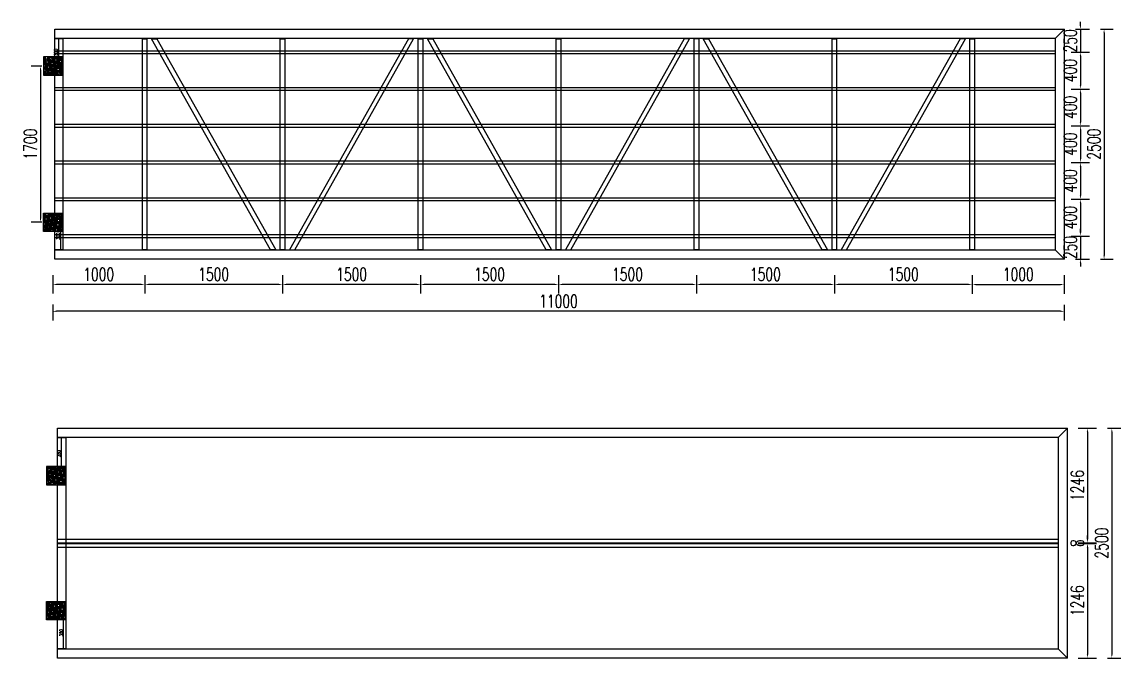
# Model space of a CAD drawing. Extents: x -18540 to 926017, y -610001 to -56924.
# Drawn here: x -8952 to 3000, y -543248 to -536326 of the extents above; entities that cross this region are included whole.
import ezdxf

# ---------------------------------------------------------------- set-up
doc = ezdxf.new("R2010")
doc.units = 0
doc.header["$LTSCALE"] = 10
doc.header["$MEASUREMENT"] = 0
for name, color, linetype in [('BJ02', 2, 'Continuous'), ('W-STEEL_FRAME钢架', 3, 'Continuous'), ('W-STEEL_KEEL钢龙骨', 5, 'Continuous'), ('浮箱U槽', 5, 'Continuous')]:
    doc.layers.add(name, color=color, linetype=linetype)
doc.styles.add('STANDARD_T3', font='simplex.shx', dxfattribs={"width": 0.7, "bigfont": 'gbcbig.shx'})
doc.dimstyles.new('W&&10', dxfattribs={"dimtxt": 35, "dimasz": 10, "dimexe": 25, "dimexo": 30, "dimgap": 10, "dimtad": 1, "dimdec": 0, "dimzin": 0, "dimdsep": 46, "dimtxsty": 'STANDARD_T3', "dimcen": 0.09, "dimclrd": 1, "dimclre": 1, "dimclrt": 7, "dimazin": 2, "dimtfac": 1, "dimtdec": 0, "dimtix": 1, "dimtmove": 2, "dimatfit": 3, "dimfxl": 100, "dimtolj": 1, "dimtzin": 0, "dimarcsym": 0})
doc.dimstyles.new('W&&40', dxfattribs={"dimtxt": 140, "dimasz": 40, "dimexe": 100, "dimexo": 120, "dimgap": 40, "dimtad": 1, "dimdec": 0, "dimzin": 0, "dimdsep": 46, "dimtxsty": 'STANDARD_T3', "dimcen": 0.09, "dimclrd": 1, "dimclre": 1, "dimclrt": 7, "dimazin": 2, "dimtfac": 1, "dimtdec": 0, "dimtix": 1, "dimtmove": 2, "dimatfit": 3, "dimfxl": 100, "dimtolj": 1, "dimtzin": 0, "dimarcsym": 0})

# ---------------------------------------------------------------- blocks, each defined once
blk = doc.blocks.new('01')
h = blk.add_hatch()
h.set_pattern_fill('HOUND', color=77, scale=5)
h.set_pattern_definition([(0, (0, 0), (31.75, 7.9375), [127, -63.5]), (90, (0, 0), (-7.9375, -31.75), [127, -63.5])])
h.paths.add_polyline_path([(50227, 12928), (50227, 12728), (50427, 12728), (50427, 12928)])
h.paths.add_polyline_path([(50382, 12893, -1), (50402, 12893, -1)], flags=16)
h.paths.add_polyline_path([(50252, 12893, -1), (50272, 12893, -1)], flags=16)
h.paths.add_polyline_path([(50402, 12763, -1), (50382, 12763, -1)], flags=16)
h.paths.add_polyline_path([(50272, 12763, -1), (50252, 12763, -1)], flags=16)
at = {"color": 251}
blk.add_lwpolyline([(50227, 12928), (50427, 12928), (50427, 12728), (50227, 12728)], close=True, dxfattribs=at)
at = {"color": 6}
for centre in [(50262, 12893), (50392, 12893), (50262, 12763), (50392, 12763)]:
    blk.add_circle(centre, 10, dxfattribs=at)
blk = doc.blocks.new('*D1656')
at = {"color": 1, "lineweight": -2, "transparency": 16777216}
for p, q in [((627658, 51650), (627648, 51650)), ((627673, 51360), (627673, 51640)), ((627683, 51350), (627698, 51350))]:
    blk.add_line(p, q, dxfattribs=at)
at = {"color": 1, "transparency": 16777216}
for points in [[(627671, 51640), (627674, 51640), (627673, 51650)], [(627671, 51360), (627674, 51360), (627673, 51350)]]:
    blk.add_solid(points, dxfattribs=at)
at = {"layer": 'Defpoints', "color": 0, "transparency": 16777216}
for p in [(627673, 51650), (627688, 51650), (627653, 51350)]:
    blk.add_point(p, dxfattribs=at)
at = {"color": 7, "transparency": 16777216, "insert": (627645, 51500), "char_height": 35, "attachment_point": 5, "rotation": 90, "style": 'STANDARD_T3'}
blk.add_mtext('\\A1;300', dxfattribs=at)
blk = doc.blocks.new('*D1655')
at = {"color": 1, "lineweight": -2, "transparency": 16777216}
for p, q in [((627623, 53650), (627623, 53650)), ((627648, 53640), (627648, 53361)), ((627658, 53351), (627623, 53351))]:
    blk.add_line(p, q, dxfattribs=at)
at = {"color": 1, "transparency": 16777216}
for points in [[(627646, 53640), (627650, 53640), (627648, 53650)], [(627646, 53361), (627650, 53361), (627648, 53351)]]:
    blk.add_solid(points, dxfattribs=at)
at = {"layer": 'Defpoints', "color": 0, "transparency": 16777216}
for p in [(627653, 53650), (627648, 53351), (627688, 53351)]:
    blk.add_point(p, dxfattribs=at)
at = {"color": 7, "transparency": 16777216, "insert": (627620, 53500), "char_height": 35, "attachment_point": 5, "rotation": 90, "style": 'STANDARD_T3'}
blk.add_mtext('\\A1;300', dxfattribs=at)
blk = doc.blocks.new('*D747')
at = {"color": 1, "lineweight": -2, "transparency": 16777216}
for p, q in [((-8499, -543138), (-8499, -542808)), ((-8489, -542798), (-8474, -542798)), ((-8489, -543148), (-8474, -543148))]:
    blk.add_line(p, q, dxfattribs=at)
at = {"color": 1, "transparency": 16777216}
for points in [[(-8500, -542808), (-8497, -542808), (-8499, -542798)], [(-8500, -543138), (-8497, -543138), (-8499, -543148)]]:
    blk.add_solid(points, dxfattribs=at)
at = {"layer": 'Defpoints', "color": 0, "transparency": 16777216}
for p in [(-8519, -542798), (-8499, -542798), (-8519, -543148)]:
    blk.add_point(p, dxfattribs=at)
at = {"color": 7, "transparency": 16777216, "insert": (-8526, -542973), "char_height": 35, "attachment_point": 5, "rotation": 90, "style": 'STANDARD_T3'}
blk.add_mtext('\\A1;350', dxfattribs=at)
blk = doc.blocks.new('*D748')
at = {"color": 1, "lineweight": -2, "transparency": 16777216}
for p, q in [((-8549, -540848), (-8549, -540848)), ((-8524, -540858), (-8524, -541188)), ((-8549, -541198), (-8549, -541198))]:
    blk.add_line(p, q, dxfattribs=at)
at = {"color": 1, "transparency": 16777216}
for points in [[(-8525, -540858), (-8522, -540858), (-8524, -540848)], [(-8525, -541188), (-8522, -541188), (-8524, -541198)]]:
    blk.add_solid(points, dxfattribs=at)
at = {"layer": 'Defpoints', "color": 0, "transparency": 16777216}
for p in [(-8519, -540848), (-8524, -541198), (-8519, -541198)]:
    blk.add_point(p, dxfattribs=at)
at = {"color": 7, "transparency": 16777216, "insert": (-8551, -541023), "char_height": 35, "attachment_point": 5, "rotation": 90, "style": 'STANDARD_T3'}
blk.add_mtext('\\A1;350', dxfattribs=at)
blk = doc.blocks.new('*D749')
at = {"layer": 'Defpoints', "color": 0, "transparency": 16777216}
for p in [(2384, -536406), (2284, -536656), (2558, -536656)]:
    blk.add_point(p, dxfattribs=at)
at = {"layer": '浮箱U槽', "color": 1, "lineweight": -2, "transparency": 16777216}
for p, q in [((2558, -536366), (2558, -536326)), ((2504, -536406), (2658, -536406)), ((2558, -536406), (2558, -536656)), ((2458, -536656), (2658, -536656)), ((2558, -536696), (2558, -536736))]:
    blk.add_line(p, q, dxfattribs=at)
at = {"layer": '浮箱U槽', "color": 1, "transparency": 16777216}
for points in [[(2552, -536366), (2565, -536366), (2558, -536406)], [(2552, -536696), (2565, -536696), (2558, -536656)]]:
    blk.add_solid(points, dxfattribs=at)
at = {"layer": '浮箱U槽', "color": 7, "transparency": 16777216, "insert": (2448, -536531), "char_height": 140, "attachment_point": 5, "rotation": 90, "style": 'STANDARD_T3'}
blk.add_mtext('\\A1;250', dxfattribs=at)
blk = doc.blocks.new('*D750')
at = {"layer": 'Defpoints', "color": 0, "transparency": 16777216}
for p in [(2284, -536656), (2284, -537056), (2558, -537056)]:
    blk.add_point(p, dxfattribs=at)
at = {"layer": '浮箱U槽', "color": 1, "lineweight": -2, "transparency": 16777216}
for p, q in [((2458, -536656), (2658, -536656)), ((2558, -536696), (2558, -537016)), ((2458, -537056), (2658, -537056))]:
    blk.add_line(p, q, dxfattribs=at)
at = {"layer": '浮箱U槽', "color": 1, "transparency": 16777216}
for points in [[(2552, -536696), (2565, -536696), (2558, -536656)], [(2552, -537016), (2565, -537016), (2558, -537056)]]:
    blk.add_solid(points, dxfattribs=at)
at = {"layer": '浮箱U槽', "color": 7, "transparency": 16777216, "insert": (2448, -536856), "char_height": 140, "attachment_point": 5, "rotation": 90, "style": 'STANDARD_T3'}
blk.add_mtext('\\A1;400', dxfattribs=at)
blk = doc.blocks.new('*D751')
at = {"layer": 'Defpoints', "color": 0, "transparency": 16777216}
for p in [(2284, -537056), (2284, -537456), (2558, -537456)]:
    blk.add_point(p, dxfattribs=at)
at = {"layer": '浮箱U槽', "color": 1, "lineweight": -2, "transparency": 16777216}
for p, q in [((2458, -537056), (2658, -537056)), ((2558, -537096), (2558, -537416)), ((2458, -537456), (2658, -537456))]:
    blk.add_line(p, q, dxfattribs=at)
at = {"layer": '浮箱U槽', "color": 1, "transparency": 16777216}
for points in [[(2552, -537096), (2565, -537096), (2558, -537056)], [(2552, -537416), (2565, -537416), (2558, -537456)]]:
    blk.add_solid(points, dxfattribs=at)
at = {"layer": '浮箱U槽', "color": 7, "transparency": 16777216, "insert": (2448, -537256), "char_height": 140, "attachment_point": 5, "rotation": 90, "style": 'STANDARD_T3'}
blk.add_mtext('\\A1;400', dxfattribs=at)
blk = doc.blocks.new('*D752')
at = {"layer": 'Defpoints', "color": 0, "transparency": 16777216}
for p in [(2284, -537456), (2284, -537856), (2558, -537856)]:
    blk.add_point(p, dxfattribs=at)
at = {"layer": '浮箱U槽', "color": 1, "lineweight": -2, "transparency": 16777216}
for p, q in [((2458, -537456), (2658, -537456)), ((2558, -537496), (2558, -537816)), ((2458, -537856), (2658, -537856))]:
    blk.add_line(p, q, dxfattribs=at)
at = {"layer": '浮箱U槽', "color": 1, "transparency": 16777216}
for points in [[(2552, -537496), (2565, -537496), (2558, -537456)], [(2552, -537816), (2565, -537816), (2558, -537856)]]:
    blk.add_solid(points, dxfattribs=at)
at = {"layer": '浮箱U槽', "color": 7, "transparency": 16777216, "insert": (2448, -537656), "char_height": 140, "attachment_point": 5, "rotation": 90, "style": 'STANDARD_T3'}
blk.add_mtext('\\A1;400', dxfattribs=at)
blk = doc.blocks.new('*D753')
at = {"layer": 'Defpoints', "color": 0, "transparency": 16777216}
for p in [(2284, -537856), (2284, -538256), (2558, -538256)]:
    blk.add_point(p, dxfattribs=at)
at = {"layer": '浮箱U槽', "color": 1, "lineweight": -2, "transparency": 16777216}
for p, q in [((2458, -537856), (2658, -537856)), ((2558, -537896), (2558, -538216)), ((2458, -538256), (2658, -538256))]:
    blk.add_line(p, q, dxfattribs=at)
at = {"layer": '浮箱U槽', "color": 1, "transparency": 16777216}
for points in [[(2552, -537896), (2565, -537896), (2558, -537856)], [(2552, -538216), (2565, -538216), (2558, -538256)]]:
    blk.add_solid(points, dxfattribs=at)
at = {"layer": '浮箱U槽', "color": 7, "transparency": 16777216, "insert": (2448, -538056), "char_height": 140, "attachment_point": 5, "rotation": 90, "style": 'STANDARD_T3'}
blk.add_mtext('\\A1;400', dxfattribs=at)
blk = doc.blocks.new('*D754')
at = {"layer": 'Defpoints', "color": 0, "transparency": 16777216}
for p in [(2284, -538256), (2284, -538656), (2558, -538656)]:
    blk.add_point(p, dxfattribs=at)
at = {"layer": '浮箱U槽', "color": 1, "lineweight": -2, "transparency": 16777216}
for p, q in [((2458, -538256), (2658, -538256)), ((2558, -538296), (2558, -538616)), ((2458, -538656), (2658, -538656))]:
    blk.add_line(p, q, dxfattribs=at)
at = {"layer": '浮箱U槽', "color": 1, "transparency": 16777216}
for points in [[(2552, -538296), (2565, -538296), (2558, -538256)], [(2552, -538616), (2565, -538616), (2558, -538656)]]:
    blk.add_solid(points, dxfattribs=at)
at = {"layer": '浮箱U槽', "color": 7, "transparency": 16777216, "insert": (2448, -538456), "char_height": 140, "attachment_point": 5, "rotation": 90, "style": 'STANDARD_T3'}
blk.add_mtext('\\A1;400', dxfattribs=at)
blk = doc.blocks.new('*D755')
at = {"layer": 'Defpoints', "color": 0, "transparency": 16777216}
for p in [(2284, -538656), (2384, -538906), (2558, -538906)]:
    blk.add_point(p, dxfattribs=at)
at = {"layer": '浮箱U槽', "color": 1, "lineweight": -2, "transparency": 16777216}
for p, q in [((2458, -538656), (2658, -538656)), ((2558, -538616), (2558, -538576)), ((2558, -538656), (2558, -538906)), ((2504, -538906), (2658, -538906)), ((2558, -538946), (2558, -538986))]:
    blk.add_line(p, q, dxfattribs=at)
at = {"layer": '浮箱U槽', "color": 1, "transparency": 16777216}
for points in [[(2552, -538616), (2565, -538616), (2558, -538656)], [(2552, -538946), (2565, -538946), (2558, -538906)]]:
    blk.add_solid(points, dxfattribs=at)
at = {"layer": '浮箱U槽', "color": 7, "transparency": 16777216, "insert": (2448, -538781), "char_height": 140, "attachment_point": 5, "rotation": 90, "style": 'STANDARD_T3'}
blk.add_mtext('\\A1;250', dxfattribs=at)
blk = doc.blocks.new('*D756')
at = {"layer": 'Defpoints', "color": 0, "transparency": 16777216}
for p in [(2658, -536406), (2658, -538906), (2816, -538906)]:
    blk.add_point(p, dxfattribs=at)
at = {"layer": '浮箱U槽', "color": 1, "lineweight": -2, "transparency": 16777216}
for p, q in [((2778, -536406), (2916, -536406)), ((2816, -536446), (2816, -538866)), ((2778, -538906), (2916, -538906))]:
    blk.add_line(p, q, dxfattribs=at)
at = {"layer": '浮箱U槽', "color": 1, "transparency": 16777216}
for points in [[(2809, -536446), (2823, -536446), (2816, -536406)], [(2809, -538866), (2823, -538866), (2816, -538906)]]:
    blk.add_solid(points, dxfattribs=at)
at = {"layer": '浮箱U槽', "color": 7, "transparency": 16777216, "insert": (2706, -537656), "char_height": 140, "attachment_point": 5, "rotation": 90, "style": 'STANDARD_T3'}
blk.add_mtext('\\A1;2500', dxfattribs=at)
blk = doc.blocks.new('*D757')
at = {"layer": 'Defpoints', "color": 0, "transparency": 16777216}
for p in [(-117, -538806), (1383, -538806), (-117, -539182)]:
    blk.add_point(p, dxfattribs=at)
at = {"layer": '浮箱U槽', "color": 1, "lineweight": -2, "transparency": 16777216}
for p, q in [((-117, -539082), (-117, -539282)), ((1383, -539082), (1383, -539282)), ((1343, -539182), (-77, -539182))]:
    blk.add_line(p, q, dxfattribs=at)
at = {"layer": '浮箱U槽', "color": 1, "transparency": 16777216}
for points in [[(-77, -539176), (-77, -539189), (-117, -539182)], [(1343, -539176), (1343, -539189), (1383, -539182)]]:
    blk.add_solid(points, dxfattribs=at)
at = {"layer": '浮箱U槽', "color": 7, "transparency": 16777216, "insert": (633, -539072), "char_height": 140, "attachment_point": 5, "style": 'STANDARD_T3'}
blk.add_mtext('\\A1;1500', dxfattribs=at)
blk = doc.blocks.new('*D758')
at = {"layer": 'Defpoints', "color": 0, "transparency": 16777216}
for p in [(-1617, -538806), (-117, -538806), (-1617, -539182)]:
    blk.add_point(p, dxfattribs=at)
at = {"layer": '浮箱U槽', "color": 1, "lineweight": -2, "transparency": 16777216}
for p, q in [((-1617, -539082), (-1617, -539282)), ((-117, -539082), (-117, -539282)), ((-157, -539182), (-1577, -539182))]:
    blk.add_line(p, q, dxfattribs=at)
at = {"layer": '浮箱U槽', "color": 1, "transparency": 16777216}
for points in [[(-1577, -539176), (-1577, -539189), (-1617, -539182)], [(-157, -539176), (-157, -539189), (-117, -539182)]]:
    blk.add_solid(points, dxfattribs=at)
at = {"layer": '浮箱U槽', "color": 7, "transparency": 16777216, "insert": (-867, -539072), "char_height": 140, "attachment_point": 5, "style": 'STANDARD_T3'}
blk.add_mtext('\\A1;1500', dxfattribs=at)
blk = doc.blocks.new('*D759')
at = {"layer": 'Defpoints', "color": 0, "transparency": 16777216}
for p in [(-3117, -538806), (-1617, -538806), (-3117, -539182)]:
    blk.add_point(p, dxfattribs=at)
at = {"layer": '浮箱U槽', "color": 1, "lineweight": -2, "transparency": 16777216}
for p, q in [((-3117, -539082), (-3117, -539282)), ((-1617, -539082), (-1617, -539282)), ((-1657, -539182), (-3077, -539182))]:
    blk.add_line(p, q, dxfattribs=at)
at = {"layer": '浮箱U槽', "color": 1, "transparency": 16777216}
for points in [[(-3077, -539176), (-3077, -539189), (-3117, -539182)], [(-1657, -539176), (-1657, -539189), (-1617, -539182)]]:
    blk.add_solid(points, dxfattribs=at)
at = {"layer": '浮箱U槽', "color": 7, "transparency": 16777216, "insert": (-2367, -539072), "char_height": 140, "attachment_point": 5, "style": 'STANDARD_T3'}
blk.add_mtext('\\A1;1500', dxfattribs=at)
blk = doc.blocks.new('*D760')
at = {"layer": 'Defpoints', "color": 0, "transparency": 16777216}
for p in [(-4617, -538806), (-3117, -538806), (-4617, -539182)]:
    blk.add_point(p, dxfattribs=at)
at = {"layer": '浮箱U槽', "color": 1, "lineweight": -2, "transparency": 16777216}
for p, q in [((-4617, -539082), (-4617, -539282)), ((-3117, -539082), (-3117, -539282)), ((-3157, -539182), (-4577, -539182))]:
    blk.add_line(p, q, dxfattribs=at)
at = {"layer": '浮箱U槽', "color": 1, "transparency": 16777216}
for points in [[(-4577, -539176), (-4577, -539189), (-4617, -539182)], [(-3157, -539176), (-3157, -539189), (-3117, -539182)]]:
    blk.add_solid(points, dxfattribs=at)
at = {"layer": '浮箱U槽', "color": 7, "transparency": 16777216, "insert": (-3867, -539072), "char_height": 140, "attachment_point": 5, "style": 'STANDARD_T3'}
blk.add_mtext('\\A1;1500', dxfattribs=at)
blk = doc.blocks.new('*D761')
at = {"layer": 'Defpoints', "color": 0, "transparency": 16777216}
for p in [(-6117, -538806), (-4617, -538806), (-6117, -539182)]:
    blk.add_point(p, dxfattribs=at)
at = {"layer": '浮箱U槽', "color": 1, "lineweight": -2, "transparency": 16777216}
for p, q in [((-6117, -539082), (-6117, -539282)), ((-4617, -539082), (-4617, -539282)), ((-4657, -539182), (-6077, -539182))]:
    blk.add_line(p, q, dxfattribs=at)
at = {"layer": '浮箱U槽', "color": 1, "transparency": 16777216}
for points in [[(-6077, -539176), (-6077, -539189), (-6117, -539182)], [(-4657, -539176), (-4657, -539189), (-4617, -539182)]]:
    blk.add_solid(points, dxfattribs=at)
at = {"layer": '浮箱U槽', "color": 7, "transparency": 16777216, "insert": (-5367, -539072), "char_height": 140, "attachment_point": 5, "style": 'STANDARD_T3'}
blk.add_mtext('\\A1;1500', dxfattribs=at)
blk = doc.blocks.new('*D762')
at = {"layer": 'Defpoints', "color": 0, "transparency": 16777216}
for p in [(-7617, -538806), (-6117, -538806), (-7617, -539182)]:
    blk.add_point(p, dxfattribs=at)
at = {"layer": '浮箱U槽', "color": 1, "lineweight": -2, "transparency": 16777216}
for p, q in [((-7617, -539082), (-7617, -539282)), ((-6117, -539082), (-6117, -539282)), ((-6157, -539182), (-7577, -539182))]:
    blk.add_line(p, q, dxfattribs=at)
at = {"layer": '浮箱U槽', "color": 1, "transparency": 16777216}
for points in [[(-7577, -539176), (-7577, -539189), (-7617, -539182)], [(-6157, -539176), (-6157, -539189), (-6117, -539182)]]:
    blk.add_solid(points, dxfattribs=at)
at = {"layer": '浮箱U槽', "color": 7, "transparency": 16777216, "insert": (-6867, -539072), "char_height": 140, "attachment_point": 5, "style": 'STANDARD_T3'}
blk.add_mtext('\\A1;1500', dxfattribs=at)
blk = doc.blocks.new('*D763')
at = {"layer": 'Defpoints', "color": 0, "transparency": 16777216}
for p in [(-8617, -538806), (-7617, -538806), (-8617, -539182)]:
    blk.add_point(p, dxfattribs=at)
at = {"layer": '浮箱U槽', "color": 1, "lineweight": -2, "transparency": 16777216}
for p, q in [((-8617, -539082), (-8617, -539282)), ((-7617, -539082), (-7617, -539282)), ((-7657, -539182), (-8577, -539182))]:
    blk.add_line(p, q, dxfattribs=at)
at = {"layer": '浮箱U槽', "color": 1, "transparency": 16777216}
for points in [[(-8577, -539176), (-8577, -539189), (-8617, -539182)], [(-7657, -539176), (-7657, -539189), (-7617, -539182)]]:
    blk.add_solid(points, dxfattribs=at)
at = {"layer": '浮箱U槽', "color": 7, "transparency": 16777216, "insert": (-8117, -539072), "char_height": 140, "attachment_point": 5, "style": 'STANDARD_T3'}
blk.add_mtext('\\A1;1000', dxfattribs=at)
blk = doc.blocks.new('*D764')
at = {"layer": 'Defpoints', "color": 0, "transparency": 16777216}
for p in [(1383, -538806), (2383, -538906), (2383, -539183)]:
    blk.add_point(p, dxfattribs=at)
at = {"layer": '浮箱U槽', "color": 1, "lineweight": -2, "transparency": 16777216}
for p, q in [((1383, -539083), (1383, -539283)), ((2383, -539083), (2383, -539283)), ((1423, -539183), (2343, -539183))]:
    blk.add_line(p, q, dxfattribs=at)
at = {"layer": '浮箱U槽', "color": 1, "transparency": 16777216}
for points in [[(1423, -539176), (1423, -539189), (1383, -539183)], [(2343, -539176), (2343, -539189), (2383, -539183)]]:
    blk.add_solid(points, dxfattribs=at)
at = {"layer": '浮箱U槽', "color": 7, "transparency": 16777216, "insert": (1883, -539073), "char_height": 140, "attachment_point": 5, "style": 'STANDARD_T3'}
blk.add_mtext('\\A1;1000', dxfattribs=at)
blk = doc.blocks.new('*D765')
at = {"layer": 'Defpoints', "color": 0, "transparency": 16777216}
for p in [(-8617, -539282), (2383, -539283), (-8617, -539475)]:
    blk.add_point(p, dxfattribs=at)
at = {"layer": '浮箱U槽', "color": 1, "lineweight": -2, "transparency": 16777216}
for p, q in [((-8617, -539402), (-8617, -539575)), ((2343, -539475), (-8577, -539475)), ((2383, -539403), (2383, -539575))]:
    blk.add_line(p, q, dxfattribs=at)
at = {"layer": '浮箱U槽', "color": 1, "transparency": 16777216}
for points in [[(-8577, -539468), (-8577, -539482), (-8617, -539475)], [(2343, -539468), (2343, -539482), (2383, -539475)]]:
    blk.add_solid(points, dxfattribs=at)
at = {"layer": '浮箱U槽', "color": 7, "transparency": 16777216, "insert": (-3117, -539365), "char_height": 140, "attachment_point": 5, "style": 'STANDARD_T3'}
blk.add_mtext('\\A1;11000', dxfattribs=at)
blk = doc.blocks.new('*D766')
at = {"layer": 'Defpoints', "color": 0, "transparency": 16777216}
for p in [(-8616, -536806), (-8750, -538506), (-8616, -538506)]:
    blk.add_point(p, dxfattribs=at)
at = {"layer": '浮箱U槽', "color": 1, "lineweight": -2, "transparency": 16777216}
for p, q in [((-8736, -536806), (-8850, -536806)), ((-8750, -536846), (-8750, -538466)), ((-8736, -538506), (-8850, -538506))]:
    blk.add_line(p, q, dxfattribs=at)
at = {"layer": '浮箱U槽', "color": 1, "transparency": 16777216}
for points in [[(-8756, -536846), (-8743, -536846), (-8750, -536806)], [(-8756, -538466), (-8743, -538466), (-8750, -538506)]]:
    blk.add_solid(points, dxfattribs=at)
at = {"layer": '浮箱U槽', "color": 7, "transparency": 16777216, "insert": (-8860, -537656), "char_height": 140, "attachment_point": 5, "rotation": 90, "style": 'STANDARD_T3'}
blk.add_mtext('\\A1;1700', dxfattribs=at)
blk = doc.blocks.new('*D767')
at = {"layer": 'Defpoints', "color": 0, "transparency": 16777216}
for p in [(2416, -540748), (2316, -541994), (2635, -541994)]:
    blk.add_point(p, dxfattribs=at)
at = {"layer": '浮箱U槽', "color": 1, "lineweight": -2, "transparency": 16777216}
for p, q in [((2536, -540748), (2735, -540748)), ((2635, -540788), (2635, -541954)), ((2535, -541994), (2735, -541994))]:
    blk.add_line(p, q, dxfattribs=at)
at = {"layer": '浮箱U槽', "color": 1, "transparency": 16777216}
for points in [[(2628, -540788), (2642, -540788), (2635, -540748)], [(2628, -541954), (2642, -541954), (2635, -541994)]]:
    blk.add_solid(points, dxfattribs=at)
at = {"layer": '浮箱U槽', "color": 7, "transparency": 16777216, "insert": (2525, -541371), "char_height": 140, "attachment_point": 5, "rotation": 90, "style": 'STANDARD_T3'}
blk.add_mtext('\\A1;1246', dxfattribs=at)
blk = doc.blocks.new('*D768')
at = {"layer": 'Defpoints', "color": 0, "transparency": 16777216}
for p in [(2316, -541994), (2316, -542002), (2635, -542002)]:
    blk.add_point(p, dxfattribs=at)
at = {"layer": '浮箱U槽', "color": 1, "lineweight": -2, "transparency": 16777216}
for p, q in [((2535, -541994), (2735, -541994)), ((2535, -542002), (2735, -542002)), ((2635, -541954), (2635, -541914)), ((2635, -541994), (2635, -542002)), ((2635, -542042), (2635, -542082))]:
    blk.add_line(p, q, dxfattribs=at)
at = {"layer": '浮箱U槽', "color": 1, "transparency": 16777216}
for points in [[(2628, -541954), (2642, -541954), (2635, -541994)], [(2628, -542042), (2642, -542042), (2635, -542002)]]:
    blk.add_solid(points, dxfattribs=at)
at = {"layer": '浮箱U槽', "color": 7, "transparency": 16777216, "insert": (2525, -541998), "char_height": 140, "attachment_point": 5, "rotation": 90, "style": 'STANDARD_T3'}
blk.add_mtext('\\A1;8', dxfattribs=at)
blk = doc.blocks.new('*D769')
at = {"layer": 'Defpoints', "color": 0, "transparency": 16777216}
for p in [(2316, -542002), (2416, -543248), (2635, -543248)]:
    blk.add_point(p, dxfattribs=at)
at = {"layer": '浮箱U槽', "color": 1, "lineweight": -2, "transparency": 16777216}
for p, q in [((2535, -542002), (2735, -542002)), ((2635, -542042), (2635, -543208)), ((2536, -543248), (2735, -543248))]:
    blk.add_line(p, q, dxfattribs=at)
at = {"layer": '浮箱U槽', "color": 1, "transparency": 16777216}
for points in [[(2628, -542042), (2642, -542042), (2635, -542002)], [(2628, -543208), (2642, -543208), (2635, -543248)]]:
    blk.add_solid(points, dxfattribs=at)
at = {"layer": '浮箱U槽', "color": 7, "transparency": 16777216, "insert": (2525, -542625), "char_height": 140, "attachment_point": 5, "rotation": 90, "style": 'STANDARD_T3'}
blk.add_mtext('\\A1;1246', dxfattribs=at)
blk = doc.blocks.new('*D770')
at = {"layer": 'Defpoints', "color": 0, "transparency": 16777216}
for p in [(2735, -540748), (2735, -543248), (2900, -543248)]:
    blk.add_point(p, dxfattribs=at)
at = {"layer": '浮箱U槽', "color": 1, "lineweight": -2, "transparency": 16777216}
for p, q in [((2855, -540748), (3000, -540748)), ((2900, -540788), (2900, -543208)), ((2855, -543248), (3000, -543248))]:
    blk.add_line(p, q, dxfattribs=at)
at = {"layer": '浮箱U槽', "color": 1, "transparency": 16777216}
for points in [[(2894, -540788), (2907, -540788), (2900, -540748)], [(2894, -543208), (2907, -543208), (2900, -543248)]]:
    blk.add_solid(points, dxfattribs=at)
at = {"layer": '浮箱U槽', "color": 7, "transparency": 16777216, "insert": (2790, -541998), "char_height": 140, "attachment_point": 5, "rotation": 90, "style": 'STANDARD_T3'}
blk.add_mtext('\\A1;2500', dxfattribs=at)
blk = doc.blocks.new('B-1')
at = {"color": 6}
blk.add_lwpolyline([(627608, 53650.2), (627698, 53650.2), (627698, 51350.2), (627608, 51350.2)], close=True, dxfattribs=at)
at = {"layer": 'W-STEEL_FRAME钢架', "color": 3}
blk.add_lwpolyline([(627608, 53650.2), (627608, 53750.2), (638588, 53750.2), (638488, 53650.2), (627608, 53650.2)], dxfattribs=at)
for points in [[(638488, 51350.2), (638588, 51250.2), (638588, 53750.2), (638488, 53650.2)], [(627608, 51350.2), (638488, 51350.2), (638588, 51250.2), (627608, 51250.2)]]:
    blk.add_lwpolyline(points, close=True, dxfattribs=at)
at = {"layer": 'W-STEEL_FRAME钢架', "color": 1}
for points in [[(628561.7, 53647.2), (628611.7, 53647.2), (628611.7, 51350.2), (628561.7, 51350.2)], [(630061.7, 53647.2), (630111.7, 53647.2), (630111.7, 51350.2), (630061.7, 51350.2)], [(631561.7, 53647.2), (631611.7, 53647.2), (631611.7, 51350.2), (631561.7, 51350.2)], [(633061.7, 53647.2), (633111.7, 53647.2), (633111.7, 51350.2), (633061.7, 51350.2)], [(634561.7, 53650.2), (634611.7, 53650.2), (634611.7, 51350.2), (634561.7, 51350.2)], [(636061.7, 53647.2), (636111.7, 53647.2), (636111.7, 51350.2), (636061.7, 51350.2)], [(637561.7, 53647.2), (637611.7, 53647.2), (637611.7, 51350.2), (637561.7, 51350.2)]]:
    blk.add_lwpolyline(points, close=True, dxfattribs=at)
for points in [[(628661.7, 53647.2), (628719.4, 53647.2), (630011.6, 51350.2), (629953.9, 51350.2), (628661.7, 53647.2)], [(631511.7, 53647.2), (631454, 53647.2), (630161.8, 51350.2), (630219.5, 51350.2), (631511.7, 53647.2)], [(631661.7, 53647.2), (631719.4, 53647.2), (633011.6, 51350.2), (632953.9, 51350.2), (631661.7, 53647.2)], [(634511.7, 53647.2), (634454, 53647.2), (633161.8, 51350.2), (633219.5, 51350.2), (634511.7, 53647.2)], [(634661.7, 53647.2), (634719.4, 53647.2), (636011.6, 51350.2), (635953.9, 51350.2), (634661.7, 53647.2)], [(637511.7, 53647.2), (637454, 53647.2), (636161.8, 51350.2), (636219.5, 51350.2), (637511.7, 53647.2)]]:
    blk.add_lwpolyline(points, dxfattribs=at)
at = {"layer": 'W-STEEL_KEEL钢龙骨', "color": 4}
for points in [[(627608, 53517.7), (638488, 53517.7), (638488, 53482.7), (627608, 53482.7)], [(627608, 53117.7), (638488, 53117.7), (638488, 53082.7), (627608, 53082.7)], [(627608, 52717.7), (638488, 52717.7), (638488, 52682.7), (627608, 52682.7)], [(627608, 52317.7), (638488, 52317.7), (638488, 52282.7), (627608, 52282.7)], [(627608, 51917.7), (638488, 51917.7), (638488, 51882.7), (627608, 51882.7)], [(627608, 51517.7), (638488, 51517.7), (638488, 51482.7), (627608, 51482.7)]]:
    blk.add_lwpolyline(points, close=True, dxfattribs=at)
at = {"color": 4, "xscale": -1, "rotation": 180}
blk.add_blockref('01', (577260.8, 66178.5), dxfattribs=at)
at = {"color": 4}
blk.add_blockref('01', (577260.8, 38822.2), dxfattribs=at)
for base, p1, p2, picture, middle in [((627648, 53350.6), (627653, 53650.2), (627688, 53350.6), '*D1655', (627620.5, 53500.4)), ((627672.7, 51650.1), (627653, 51350.2), (627688, 51650.1), '*D1656', (627645.2, 51500.1))]:
    dim = blk.add_linear_dim(base=base, p1=p1, p2=p2, angle=90, dimstyle='W&&10')
    dim.commit()
    dim.dimension.update_dxf_attribs({"geometry": picture, "text_midpoint": middle})

msp = doc.modelspace()

# ---------------------------------------------------------------- linework, layer by layer
at = {"color": 6}
msp.add_lwpolyline([(-8563.5, -540848.3), (-8473.5, -540848.3), (-8473.5, -543148.3), (-8563.5, -543148.3)], close=True, dxfattribs=at)
at = {"layer": 'W-STEEL_FRAME钢架', "color": 3}
msp.add_lwpolyline([(-8563.5, -540848.3), (-8563.5, -540748.3), (2416.5, -540748.3), (2316.5, -540848.3), (-8563.5, -540848.3)], dxfattribs=at)
for points in [[(2316.5, -543148.3), (2416.5, -543248.3), (2416.5, -540748.3), (2316.5, -540848.3)], [(-8563.5, -543148.3), (2316.5, -543148.3), (2416.5, -543248.3), (-8563.5, -543248.3)]]:
    msp.add_lwpolyline(points, close=True, dxfattribs=at)
at = {"layer": '浮箱U槽'}
for p, q in [((-8563.5, -541954.3), (2316.5, -541954.3)), ((-8563.5, -541994.3), (2316.5, -541994.3)), ((-8563.5, -542002.2), (2316.5, -542002.2)), ((-8563.5, -542042.2), (2316.5, -542042.2))]:
    msp.add_line(p, q, dxfattribs=at)

# ---------------------------------------------------------------- block references
at = {"color": 4, "xscale": -1, "rotation": 180}
msp.add_blockref('01', (-58910.7, -528435), dxfattribs=at)
at = {"color": 4}
msp.add_blockref('01', (-58910.7, -555561.3), dxfattribs=at)
at = {"layer": 'BJ02'}
msp.add_blockref('B-1', (-636203.8, -590156.3), dxfattribs=at)

# ---------------------------------------------------------------- dimensions: what is measured, and where the dimension line sits
for base, p1, p2, picture, middle in [((-8523.5028, -541197.8218), (-8518.5094, -540848.263), (-8518.5094, -541197.8218), '*D748', (-8551.0028, -541023.0424)), ((-8498.8, -542798.4), (-8518.5, -543148.3), (-8518.5, -542798.4), '*D747', (-8526.3, -542973.3))]:
    dim = msp.add_linear_dim(base=base, p1=p1, p2=p2, angle=90, dimstyle='W&&10')
    dim.commit()
    dim.dimension.update_dxf_attribs({"geometry": picture, "text_midpoint": middle})
at = {"layer": '浮箱U槽'}
for base, p1, p2, picture, middle in [((2558.5, -536656.1), (2384.2, -536406.1), (2284.2, -536656.1), '*D749', (2448.5, -536531.1)), ((2816.2, -538906.1), (2658.5, -536406.1), (2658.5, -538906.1), '*D756', (2706.2, -537656.1)), ((2558.5, -537056.1), (2284.2, -536656.1), (2284.2, -537056.1), '*D750', (2448.5, -536856.1)), ((2558.5, -537456.1), (2284.2, -537056.1), (2284.2, -537456.1), '*D751', (2448.5, -537256.1)), ((2558.5, -537856.1), (2284.2, -537456.1), (2284.2, -537856.1), '*D752', (2448.5, -537656.1)), ((2558.5, -538256.1), (2284.2, -537856.1), (2284.2, -538256.1), '*D753', (2448.5, -538056.1)), ((2558.5, -538656.1), (2284.2, -538256.1), (2284.2, -538656.1), '*D754', (2448.5, -538456.1)), ((2558.5, -538906.1), (2284.2, -538656.1), (2384.2, -538906.1), '*D755', (2448.5, -538781.1)), ((2634.9, -541994.3), (2416.5, -540748.3), (2316.5, -541994.3), '*D767', (2524.9, -541371.3)), ((2900.2, -543248.3), (2734.9, -540748.3), (2734.9, -543248.3), '*D770', (2790.2, -541998.3)), ((2634.9, -542002.2), (2316.5, -541994.3), (2316.5, -542002.2), '*D768', (2524.9, -541998.3)), ((2634.9, -543248.3), (2316.5, -542002.2), (2416.5, -543248.3), '*D769', (2524.9, -542625.2))]:
    dim = msp.add_linear_dim(base=base, p1=p1, p2=p2, angle=90, dimstyle='W&&40', override={"dimfxlon": 1}, dxfattribs=at)
    dim.commit()
    dim.dimension.update_dxf_attribs({"geometry": picture, "text_midpoint": middle})
dim = msp.add_linear_dim(base=(-8749.6802, -538506.0973), p1=(-8615.7905, -536805.6376), p2=(-8615.7905, -538506.0973), angle=90, dimstyle='W&&40', dxfattribs=at)
dim.commit()
dim.dimension.update_dxf_attribs({"geometry": '*D766', "text_midpoint": (-8859.6802, -537655.8674)})
for base, p1, p2, picture, middle in [((-8617.4, -539182.2), (-7617.1, -538806.1), (-8617.4, -538806.1), '*D763', (-8117.2, -539072.2)), ((-7617.1, -539182.2), (-6117.1, -538806.1), (-7617.1, -538806.1), '*D762', (-6867.1, -539072.2)), ((-6117.1, -539182.2), (-4617.1, -538806.1), (-6117.1, -538806.1), '*D761', (-5367.1, -539072.2)), ((-4617.1, -539182.2), (-3117.1, -538806.1), (-4617.1, -538806.1), '*D760', (-3867.1, -539072.2)), ((-3117.1, -539182.2), (-1617.1, -538806.1), (-3117.1, -538806.1), '*D759', (-2367.1, -539072.2)), ((-1617.1, -539182.2), (-117.1, -538806.1), (-1617.1, -538806.1), '*D758', (-867.1, -539072.2)), ((-117.1, -539182.2), (1382.9, -538806.1), (-117.1, -538806.1), '*D757', (632.9, -539072.2)), ((2383.2, -539182.8), (1382.9, -538806.1), (2383.2, -538906.1), '*D764', (1883.1, -539072.8)), ((-8617.4, -539474.9), (2382.7, -539282.8), (-8617.4, -539282.2), '*D765', (-3117.3, -539364.9))]:
    dim = msp.add_linear_dim(base=base, p1=p1, p2=p2, dimstyle='W&&40', override={"dimfxlon": 1}, dxfattribs=at)
    dim.commit()
    dim.dimension.update_dxf_attribs({"geometry": picture, "text_midpoint": middle})

doc.saveas('drawing.dxf')
